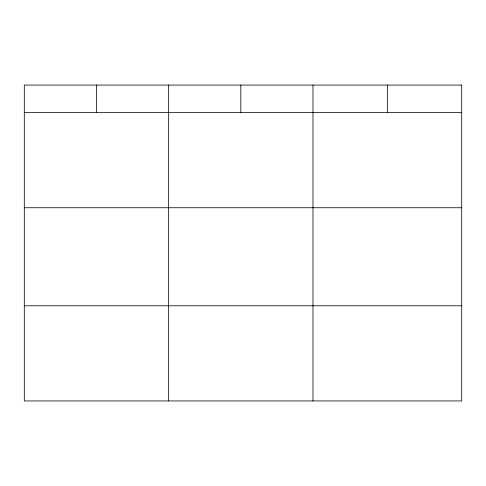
<?xml version="1.0" encoding="UTF-8"?>
<svg xmlns="http://www.w3.org/2000/svg" width="486" height="486" viewBox="0 0 486 486"><rect width="100%" height="100%" fill="white"/><g stroke="black" fill="none" stroke-linecap="round" stroke-linejoin="round"><path stroke-width="0.73" d="M24.3 112.582L461.7 112.582M24.3 207.741L461.7 207.741M24.3 305.779L461.7 305.779M387.342 85.062L387.342 112.582M312.984 85.062L312.984 400.938M240.813 85.062L240.813 112.582M168.642 85.062L168.642 400.938M96.471 85.062L96.471 112.582M461.7 85.062L24.3 85.062L24.3 400.938L461.7 400.938L461.7 85.062"/></g></svg>
